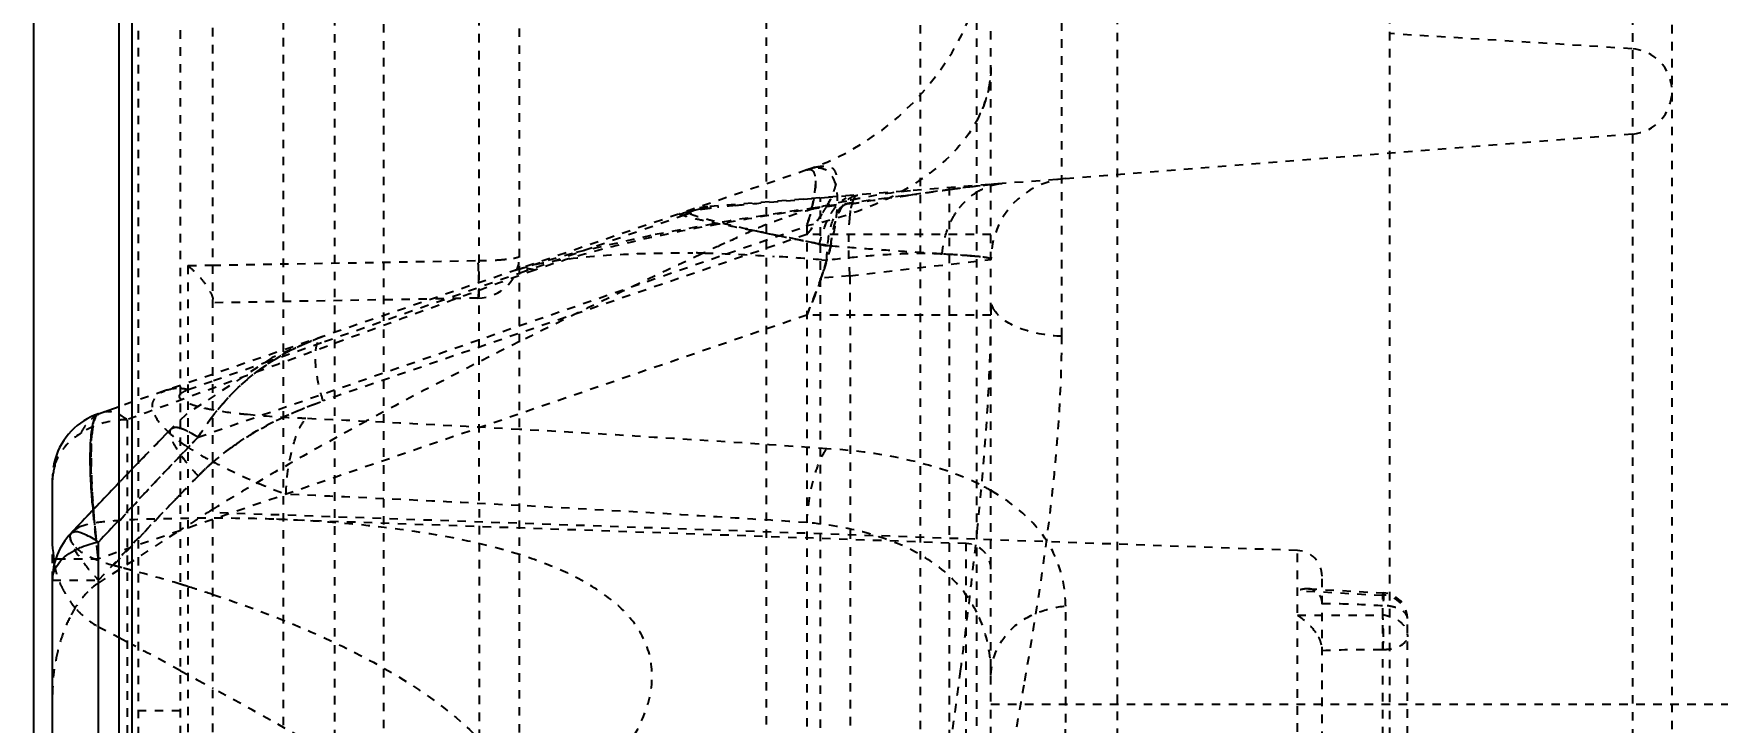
# Model space of a CAD drawing. Header units: millimetres. Extents: x 2748 to 3320, y 1427 to 1884.
# Drawn here: x 3198.16 to 3217.99, y 1715.57 to 1723.69 of the extents above; entities that cross this region are included whole.
import ezdxf

# ---------------------------------------------------------------- set-up
doc = ezdxf.new("R2010")
doc.units = ezdxf.units.MM
doc.linetypes.add('HIDDEN', pattern=[0.2, 0.1, -0.1])
doc.layers.add('21', color=7, linetype='Continuous')
doc.styles.get("Standard").update_dxf_attribs({"font": 'arial.ttf'})
doc.dimstyles.get("Standard").update_dxf_attribs({"dimtxt": 0.18, "dimasz": 0.18, "dimexe": 0.18, "dimexo": 0.0625, "dimgap": 0.09, "dimtad": 0, "dimtih": 1, "dimtoh": 1, "dimzin": 0, "dimdsep": 46, "dimtxsty": 'Standard', "dimcen": 0.09, "dimadec": 0, "dimazin": 0, "dimtfac": 1, "dimtofl": 0, "dimtmove": 0, "dimatfit": 3, "dimfxl": 0, "dimtolj": 1, "dimtzin": 0, "dimarcsym": 0})

# ---------------------------------------------------------------- blocks, each defined once
blk = doc.blocks.new('*D73')
at = {"color": 4, "lineweight": -2, "transparency": 16777216}
for p, q in [((3198.159, 1671.534), (3198.159, 1846.419)), ((3206.159, 1846.419), (3218.266, 1846.419)), ((3268.164, 1846.419), (3243.652, 1846.419)), ((3276.164, 1820.676), (3276.164, 1846.419))]:
    blk.add_line(p, q, dxfattribs=at)
at = {"color": 4, "transparency": 16777216}
for points in [[(3206.159, 1847.752), (3206.159, 1845.085), (3198.159, 1846.419)], [(3268.164, 1847.752), (3268.164, 1845.085), (3276.164, 1846.419)]]:
    blk.add_solid(points, dxfattribs=at)
at = {"layer": 'Defpoints', "color": 0, "transparency": 16777216}
for p in [(3276.164, 1846.419), (3276.164, 1820.676), (3198.159, 1671.534)]:
    blk.add_point(p, dxfattribs=at)
at = {"color": 6, "transparency": 16777216, "insert": (3230.959, 1846.419), "char_height": 8, "attachment_point": 5}
blk.add_mtext('\\A1;78.01', dxfattribs=at)

msp = doc.modelspace()

# ---------------------------------------------------------------- linework, layer by layer
at = {"layer": '21', "color": 8, "linetype": 'HIDDEN'}
for p, q in [((3203.394, 1774.883), (3203.407, 1698.918)), ((3203.881, 1699.048), (3203.881, 1774.383)), ((3200.269, 1586.253), (3200.269, 1773.081)), ((3202.279, 1759.399), (3202.279, 1586.253)), ((3201.099, 1758.635), (3201.099, 1621.184)), ((3208.604, 1676.887), (3208.604, 1757.231)), ((3209.434, 1618.215), (3209.434, 1756.243)), ((3206.785, 1736.042), (3206.785, 1706.56)), ((3199.388, 1735.717), (3199.388, 1711.417)), ((3199.884, 1735.126), (3199.884, 1712.008)), ((3201.702, 1734.08), (3201.702, 1711.817)), ((3209.264, 1733.429), (3209.264, 1706.117)), ((3216.99, 1731.69), (3216.99, 1613.962)), ((3217.454, 1731.188), (3217.454, 1614.465)), ((3214.126, 1730.506), (3214.126, 1615.146)), ((3210.922, 1727.096), (3210.922, 1618.556)), ((3210.268, 1720.119), (3210.268, 1726.514)), ((3216.982, 1723.508), (3214.126, 1723.686)), ((3216.99, 1722.502), (3206.098, 1721.645)), ((3207.265, 1722.079), (3199.164, 1719.29)), ((3209.201, 1721.881), (3207.362, 1721.634)), ((3208.945, 1710.18), (3208.945, 1721.869)), ((3209.506, 1721.913), (3209.201, 1721.881)), ((3209.568, 1721.918), (3209.506, 1721.913)), ((3207.424, 1623.903), (3207.424, 1721.749)), ((3207.473, 1721.753), (3207.725, 1721.773)), ((3207.758, 1721.687), (3207.759, 1721.687)), ((3207.759, 1721.687), (3207.806, 1721.685)), ((3204.789, 1721.185), (3205.812, 1721.545)), ((3206.365, 1721.481), (3205.426, 1721.307)), ((3205.812, 1721.545), (3206.001, 1721.611)), ((3207.362, 1721.634), (3206.365, 1721.481)), ((3200.096, 1718.929), (3207.265, 1721.419)), ((3207.265, 1721.319), (3201.567, 1719.357)), ((3205.426, 1721.307), (3204.506, 1721.096)), ((3207.194, 1721.251), (3206.896, 1721.312)), ((3207.265, 1721.419), (3207.265, 1708.297)), ((3209.434, 1721.319), (3207.265, 1721.319)), ((3204.506, 1721.096), (3203.829, 1720.897)), ((3203.887, 1720.867), (3204.789, 1721.185)), ((3206.301, 1721.216), (3206.247, 1721.191)), ((3199.975, 1720.952), (3200.262, 1720.957)), ((3199.975, 1720.952), (3199.975, 1693.162)), ((3200.262, 1720.957), (3203.393, 1721.011)), ((3201.583, 1720.056), (3203.887, 1720.867)), ((3203.829, 1720.897), (3203.825, 1720.895)), ((3207.44, 1721.019), (3207.5, 1721.014)), ((3207.773, 1720.832), (3209.434, 1721.025)), ((3207.773, 1720.832), (3207.424, 1720.805)), ((3207.773, 1720.832), (3207.801, 1680.042)), ((3203.39, 1720.568), (3200.269, 1720.513)), ((3207.265, 1720.369), (3198.921, 1717.496)), ((3209.434, 1720.369), (3207.265, 1720.369)), ((3201.562, 1720.115), (3200.964, 1719.866)), ((3200.889, 1719.812), (3201.583, 1720.056)), ((3200.964, 1719.866), (3199.953, 1719.197)), ((3200.277, 1719.596), (3200.889, 1719.812)), ((3199.978, 1719.491), (3200.277, 1719.596)), ((3199.259, 1719.135), (3199.259, 1710.44)), ((3199.953, 1719.197), (3199.781, 1719.032)), ((3199.653, 1718.9), (3199.452, 1718.693)), ((3199.722, 1718.972), (3199.653, 1718.9)), ((3199.781, 1719.032), (3199.722, 1718.972)), ((3199.781, 1719.033), (3199.827, 1719.048)), ((3199.781, 1719.032), (3199.781, 1719.033)), ((3200.096, 1718.929), (3199.996, 1718.826)), ((3199.452, 1718.693), (3199.385, 1718.623)), ((3199.996, 1718.826), (3199.883, 1718.708)), ((3199.313, 1718.548), (3199.163, 1718.392)), ((3199.313, 1718.548), (3199.246, 1718.478)), ((3199.385, 1718.623), (3199.313, 1718.548)), ((3199.385, 1718.623), (3199.313, 1718.548)), ((3198.379, 1718.417), (3198.379, 1718.446)), ((3199.163, 1718.392), (3198.992, 1718.213)), ((3199.246, 1718.478), (3199.163, 1718.392)), ((3198.946, 1718.164), (3198.818, 1718.03)), ((3198.992, 1718.213), (3198.946, 1718.164)), ((3199.314, 1718.11), (3199.163, 1717.951)), ((3198.818, 1718.03), (3198.622, 1717.824)), ((3213.043, 1717.594), (3200.269, 1718.04)), ((3209.143, 1717.675), (3200.985, 1717.96)), ((3198.623, 1717.824), (3198.703, 1717.876)), ((3198.921, 1717.21), (3199.859, 1717.818)), ((3199.458, 1717.804), (3199.313, 1717.649)), ((3198.379, 1717.246), (3198.379, 1717.652)), ((3198.432, 1717.496), (3198.921, 1717.496)), ((3199.313, 1717.649), (3199.163, 1717.488)), ((3209.143, 1710.387), (3209.143, 1717.675)), ((3213.043, 1708.458), (3213.043, 1717.594)), ((3199.163, 1717.488), (3199.098, 1717.417)), ((3198.379, 1717.246), (3198.922, 1717.245)), ((3214.048, 1717.062), (3213.043, 1717.118)), ((3213.173, 1717.142), (3214.053, 1717.095)), ((3213.334, 1708.76), (3213.334, 1717.292)), ((3210.314, 1715.568), (3210.314, 1716.939)), ((3214.053, 1714.215), (3214.048, 1717.062)), ((3213.043, 1716.83), (3214.048, 1716.83)), ((3214.339, 1714.422), (3214.339, 1716.794)), ((3198.921, 1716.696), (3199.165, 1716.567)), ((3199.165, 1716.567), (3199.316, 1716.486)), ((3199.889, 1716.177), (3200.085, 1716.071)), ((3200.085, 1716.071), (3200.274, 1715.967)), ((3209.434, 1715.781), (3276.304, 1715.781)), ((3199.884, 1715.704), (3199.314, 1715.704))]:
    msp.add_line(p, q, dxfattribs=at)
at = {"layer": '21', "color": 7, "linetype": 'Continuous'}
for p, q in [((3199.314, 1735.757), (3199.314, 1711.377)), ((3199.164, 1712.15), (3199.164, 1735.717)), ((3198.921, 1719.206), (3199.164, 1719.29)), ((3198.379, 1717.652), (3198.379, 1718.417)), ((3198.699, 1717.905), (3198.599, 1717.799)), ((3198.646, 1717.815), (3198.599, 1717.799)), ((3198.921, 1712.05), (3198.921, 1717.694)), ((3198.389, 1717.496), (3198.432, 1717.496)), ((3198.379, 1710.204), (3198.379, 1717.246))]:
    msp.add_line(p, q, dxfattribs=at)
at = {"layer": '21', "color": 8, "linetype": 'HIDDEN'}
msp.add_lwpolyline([(3206.044, 1721.621), (3205.986, 1721.612), (3205.84, 1721.577), (3205.796, 1721.563)], dxfattribs=at)
for centre, radius, start, end in [((3206.218, 1725.12), 3.216, 289.0001, 0), ((3216.95, 1723.005), 0.504, 274.5, 86.4303), ((3212.094, 1698.974), 23.088, 97.5441, 97.8106), ((3210.937, 1707.798), 14.188, 96.7315, 97.5922), ((3210.353, 1712.776), 9.176, 95.706, 96.7482), ((3209.623, 1721.261), 0.659, 99.8725, 107.1276), ((3210.389, 1721.025), 0.955, 94.5, 180), ((3210.119, 1715.081), 6.86, 95.1289, 95.6772), ((3209.618, 1721.287), 0.633, 94.5156, 99.8554), ((3208.27, 1702.472), 19.278, 95.4829, 96.1227), ((3209.11, 1715.072), 6.782, 101.7307, 104.4014), ((3210.929, 1706.365), 15.677, 101.2351, 101.7686), ((3202.786, 1759.21), 37.86, 277.6205, 277.7361), ((3206.146, 1720.588), 1.036, 107.037, 111.3168), ((3206.173, 1720.693), 0.955, 94.5, 109), ((3208.733, 1716.483), 5.321, 105.169, 109.3227), ((3208.942, 1715.742), 6.091, 104.4377, 105.2407), ((3246.963, 1632.938), 97.192, 114.51716, 114.73154), ((3211.294, 1742.718), 21.853, 257.6809, 258.3904), ((3203.381, 1721.068), 0.5, 271, 0), ((3240.861, 1645.998), 82.777, 114.88992, 116.53608), ((3205.769, 1706.933), 14.169, 88.8137, 89.3869), ((3245.511, 1636.09), 93.723, 114.76739, 114.91953), ((3204.336, 1683.126), 38.02, 85.3184, 86.1656), ((3208.672, 1727.571), 6.488, 258.8976, 260.014), ((3203.178, 1722.299), 4.509, 342.3157, 345.6463), ((3208.183, 1708.274), 12.831, 85.562, 86.9798), ((3197.588, 1720.727), 5.813, 1.5675, 2.8006), ((3196.992, 1720.699), 6.41, 0.4072, 1.6753), ((3204.527, 1718.855), 2.157, 107.5135, 108.9915), ((3202.197, 1722.606), 5.537, 340.7935, 342.375), ((3202.501, 1722.507), 5.218, 341.0074, 343.3689), ((3209.082, 1719.169), 1.9, 83.1208, 84.1217), ((3201.044, 1723.012), 6.76, 336.9815, 340.761), ((3190.85, 1720.554), 18.585, 359.4369, 359.9912), ((3231.287, 1665.121), 61.392, 116.51538, 118.40759), ((3202.744, 1717.297), 3.111, 143.0583, 148.3623), ((3188.955, 1451.791), 267.646, 86.80301, 87.34218), ((3290.094, 1631.307), 125.905, 135.83308, 136.09208), ((3201.156, 1720.601), 2.143, 233.0977, 235.9181), ((3224.235, 1695.346), 33.748, 135.6675, 135.8926), ((3189.086, 1454.229), 265.205, 86.01832, 86.80194), ((3205.386, 1718.688), 6.551, 180.0368, 181.8134), ((3290.055, 1632.236), 124.933, 136.19964, 136.57849), ((3202.364, 1716.207), 3.207, 125.5285, 130.9619), ((3199.183, 1718.446), 0.804, 163.6982, 180), ((3202.051, 1716.563), 2.733, 133.0949, 135.6924), ((3202.157, 1716.45), 2.888, 131.0271, 133.0984), ((3206.943, 1718.733), 8.108, 181.7797, 184.1778), ((3267.683, 1652.658), 94.337, 135.76177, 136.79294), ((3225.331, 1693.764), 35.317, 135.6053, 136.0998), ((3208.099, 1715.943), 2.709, 60.2991, 63.8475), ((3207.895, 1718.797), 9.063, 184.1426, 184.5335), ((3236.728, 1682.949), 51.029, 136.3866, 136.9169), ((3224.717, 1694.356), 34.464, 136.1009, 136.3429), ((3213.728, 1696.369), 25.543, 121.6549, 121.8222), ((3189.385, 1445.727), 272.782, 86.95379, 87.53231), ((3189.381, 1445.657), 272.852, 86.2419, 86.95378), ((3210.116, 1718.979), 11.291, 184.5659, 185.8195), ((3212.698, 1698.018), 23.598, 121.8098, 122.9618), ((3215.056, 1719.484), 16.257, 185.823, 187.0249), ((3218.841, 1720.046), 20.082, 187.1285, 187.2945), ((3209.133, 1717.374), 0.301, 0, 88), ((3213.032, 1717.293), 0.301, 0, 88), ((3199.526, 1717.658), 1.149, 192.3715, 204.9483), ((3194.016, 1697.653), 20.407, 75.2925, 75.582), ((3194.148, 1698.153), 19.89, 74.9433, 75.2927), ((3194.539, 1699.584), 18.407, 73.1172, 74.9615), ((3194.893, 1700.772), 17.167, 72.7719, 73.0987), ((3195.153, 1701.604), 16.295, 71.6997, 72.7788), ((3214.037, 1716.794), 0.301, 359.9997, 86.9126), ((3148.79, 1622.126), 107.036, 61.48427, 61.83241), ((3075.348, 1733.689), 134.869, 352.32978, 352.53699), ((3153.7, 1630.988), 96.905, 58.80934, 61.27446)]:
    msp.add_arc(centre, radius, start, end, dxfattribs=at)
at = {"layer": '21', "color": 7, "linetype": 'Continuous'}
for centre, radius, start, end in [((3199.183, 1718.446), 0.804, 109, 163.6982), ((3290.208, 1631.198), 126.063, 136.23755, 136.54334), ((3209.624, 1719.044), 10.811, 184.8185, 185.1376), ((3289.712, 1632.562), 124.46, 136.67965, 136.84224), ((3199.183, 1717.246), 0.804, 136.6096, 180), ((3199.48, 1717.646), 1.101, 187.8454, 192.2989)]:
    msp.add_arc(centre, radius, start, end, dxfattribs=at)
at = {"layer": '21', "color": 8, "linetype": 'HIDDEN'}
for points, knots in [([(3209.434, 1723.287), (3209.434, 1723.086), (3209.315, 1722.64), (3208.831, 1722.08), (3208.118, 1721.656), (3207.559, 1721.482), (3207.265, 1721.419)], [0, 0, 0, 0, 0.197526, 0.43204, 0.706239, 1, 1, 1, 1]), ([(3209.269, 1722.662), (3209.296, 1722.713), (3209.389, 1722.909), (3209.434, 1723.128), (3209.434, 1723.287)], [0, 0, 0, 0, 0.266282, 1, 1, 1, 1]), ([(3207.265, 1721.319), (3207.306, 1721.37), (3207.386, 1721.475), (3207.495, 1721.64), (3207.57, 1721.784), (3207.609, 1721.901), (3207.624, 1721.991), (3207.599, 1722.097), (3207.486, 1722.128), (3207.379, 1722.114), (3207.304, 1722.093), (3207.265, 1722.079)], [0, 0, 0, 0, 0.163786, 0.329542, 0.493906, 0.569706, 0.635092, 0.727281, 0.805977, 0.897139, 1, 1, 1, 1]), ([(3207.265, 1720.369), (3207.362, 1720.597), (3207.49, 1720.942), (3207.601, 1721.395), (3207.634, 1721.686), (3207.617, 1721.911), (3207.535, 1722.067), (3207.396, 1722.115), (3207.309, 1722.094), (3207.265, 1722.079)], [0, 0, 0, 0, 0.366864, 0.540185, 0.688607, 0.798036, 0.871497, 0.931801, 1, 1, 1, 1]), ([(3207.265, 1722.079), (3207.279, 1722.084), (3207.309, 1722.09), (3207.349, 1722.062), (3207.366, 1722.008), (3207.371, 1721.934), (3207.363, 1721.836), (3207.333, 1721.66), (3207.295, 1721.52), (3207.265, 1721.419)], [0, 0, 0, 0, 0.060463, 0.112967, 0.181952, 0.280368, 0.41245, 0.577794, 1, 1, 1, 1]), ([(3207.265, 1721.419), (3207.295, 1721.52), (3207.333, 1721.66), (3207.363, 1721.836), (3207.371, 1721.934), (3207.366, 1722.008), (3207.349, 1722.062), (3207.309, 1722.09), (3207.279, 1722.084), (3207.265, 1722.079)], [0, 0, 0, 0, 0.422204, 0.587547, 0.719629, 0.818046, 0.887032, 0.939537, 1, 1, 1, 1]), ([(3207.806, 1721.685), (3207.148, 1721.597), (3206.178, 1721.449), (3204.93, 1721.174), (3204.34, 1721), (3204.061, 1720.899)], [0, 0, 0, 0, 0.519789, 0.767185, 1, 1, 1, 1]), ([(3206.428, 1721.662), (3206.51, 1721.67), (3206.858, 1721.703), (3207.207, 1721.732), (3207.473, 1721.753)], [0, 0, 0, 0, 0.236894, 1, 1, 1, 1]), ([(3207.412, 1721.194), (3207.439, 1721.318), (3207.497, 1721.491), (3207.621, 1721.672), (3207.693, 1721.734), (3207.729, 1721.75)], [0, 0, 0, 0, 0.581624, 0.818896, 1, 1, 1, 1]), ([(3207.547, 1721.181), (3207.554, 1721.258), (3207.58, 1721.403), (3207.649, 1721.624), (3207.774, 1721.777), (3207.866, 1721.784)], [0, 0, 0, 0, 0.3223, 0.611185, 1, 1, 1, 1]), ([(3207.647, 1721.584), (3207.653, 1721.597), (3207.676, 1721.642), (3207.705, 1721.685), (3207.731, 1721.712)], [0, 0, 0, 0, 0.275299, 1, 1, 1, 1]), ([(3207.651, 1721.622), (3207.658, 1721.631), (3207.688, 1721.661), (3207.728, 1721.682), (3207.758, 1721.686)], [0, 0, 0, 0, 0.281987, 1, 1, 1, 1]), ([(3207.773, 1720.832), (3207.764, 1720.948), (3207.754, 1721.171), (3207.762, 1721.466), (3207.789, 1721.665), (3207.826, 1721.761), (3207.853, 1721.783), (3207.864, 1721.784)], [0, 0, 0, 0, 0.355938, 0.68416, 0.905393, 0.965445, 1, 1, 1, 1]), ([(3207.77, 1721.501), (3207.772, 1721.522), (3207.78, 1721.594), (3207.792, 1721.665), (3207.809, 1721.713)], [0, 0, 0, 0, 0.304509, 1, 1, 1, 1]), ([(3207.809, 1721.713), (3207.812, 1721.723), (3207.823, 1721.75), (3207.845, 1721.782), (3207.864, 1721.784)], [0, 0, 0, 0, 0.365892, 1, 1, 1, 1]), ([(3208.465, 1721.778), (3208.419, 1721.771), (3208.224, 1721.743), (3208.03, 1721.715), (3207.882, 1721.695)], [0, 0, 0, 0, 0.240288, 1, 1, 1, 1]), ([(3208.956, 1721.848), (3208.918, 1721.842), (3208.754, 1721.819), (3208.59, 1721.796), (3208.465, 1721.778)], [0, 0, 0, 0, 0.237383, 1, 1, 1, 1]), ([(3209.064, 1721.634), (3209.077, 1721.651), (3209.132, 1721.715), (3209.196, 1721.771), (3209.249, 1721.806)], [0, 0, 0, 0, 0.255583, 1, 1, 1, 1]), ([(3205.766, 1721.563), (3205.753, 1721.559), (3205.866, 1721.528), (3205.925, 1721.511), (3206.129, 1721.466), (3206.336, 1721.427), (3206.582, 1721.377), (3206.937, 1721.304), (3207.212, 1721.247), (3207.399, 1721.208)], [0, 0, 0, 0, 0.02412, 0.100895, 0.212811, 0.34802, 0.497145, 0.656792, 1, 1, 1, 1]), ([(3205.842, 1721.578), (3205.856, 1721.582), (3205.908, 1721.597), (3205.961, 1721.607), (3206.001, 1721.612)], [0, 0, 0, 0, 0.259441, 1, 1, 1, 1]), ([(3207.547, 1721.181), (3207.348, 1721.22), (3207.056, 1721.278), (3206.679, 1721.357), (3206.461, 1721.405), (3206.299, 1721.443), (3206.189, 1721.47), (3206.089, 1721.496), (3206.002, 1721.521), (3205.932, 1721.543), (3205.886, 1721.56), (3205.862, 1721.574), (3205.851, 1721.581), (3205.851, 1721.593), (3205.858, 1721.595), (3205.862, 1721.596)], [0, 0, 0, 0, 0.344906, 0.505693, 0.655347, 0.724713, 0.789411, 0.848347, 0.900091, 0.942672, 0.973476, 0.983614, 0.990017, 0.993894, 1, 1, 1, 1]), ([(3206.01, 1721.615), (3206.012, 1721.616), (3206.024, 1721.618), (3206.035, 1721.619), (3206.044, 1721.621)], [0, 0, 0, 0, 0.196011, 1, 1, 1, 1]), ([(3206.044, 1721.621), (3206.056, 1721.622), (3206.113, 1721.629), (3206.17, 1721.636), (3206.214, 1721.641)], [0, 0, 0, 0, 0.22623, 1, 1, 1, 1]), ([(3207.5, 1721.014), (3207.501, 1721.135), (3207.52, 1721.344), (3207.59, 1721.555), (3207.651, 1721.622)], [0, 0, 0, 0, 0.574774, 1, 1, 1, 1]), ([(3207.547, 1721.181), (3207.55, 1721.219), (3207.568, 1721.356), (3207.603, 1721.493), (3207.647, 1721.584)], [0, 0, 0, 0, 0.268992, 1, 1, 1, 1]), ([(3208.859, 1721.087), (3208.862, 1721.123), (3208.88, 1721.263), (3208.925, 1721.4), (3208.973, 1721.493)], [0, 0, 0, 0, 0.254257, 1, 1, 1, 1]), ([(3203.809, 1721.039), (3203.827, 1721.042), (3203.849, 1721.047), (3203.881, 1721.06), (3203.881, 1721.068)], [0, 0, 0, 0, 0.706547, 1, 1, 1, 1]), ([(3204.269, 1721.004), (3204.527, 1721.048), (3205.079, 1721.093), (3205.631, 1721.104), (3205.921, 1721.101)], [0, 0, 0, 0, 0.474591, 1, 1, 1, 1]), ([(3206.062, 1721.099), (3206.129, 1721.098), (3206.402, 1721.09), (3206.674, 1721.074), (3206.879, 1721.061)], [0, 0, 0, 0, 0.245619, 1, 1, 1, 1]), ([(3207.547, 1721.181), (3207.53, 1721.117), (3207.452, 1720.841), (3207.351, 1720.572), (3207.265, 1720.369)], [0, 0, 0, 0, 0.231051, 1, 1, 1, 1]), ([(3208.859, 1721.087), (3208.768, 1721.094), (3208.568, 1721.096), (3208.248, 1721.085), (3207.886, 1721.057), (3207.633, 1721.028), (3207.5, 1721.014)], [0, 0, 0, 0, 0.202078, 0.438705, 0.706317, 1, 1, 1, 1]), ([(3209.434, 1721.025), (3209.434, 1721.029), (3209.42, 1721.037), (3209.396, 1721.043), (3209.353, 1721.05), (3209.267, 1721.06), (3209.118, 1721.072), (3208.897, 1721.087), (3208.622, 1721.103), (3208.299, 1721.124), (3207.935, 1721.152), (3207.68, 1721.171), (3207.547, 1721.181)], [0, 0, 0, 0, 0.006273, 0.02016, 0.042457, 0.073213, 0.159532, 0.277099, 0.423346, 0.594994, 0.788522, 1, 1, 1, 1]), ([(3207.773, 1720.832), (3207.771, 1720.862), (3207.763, 1720.982), (3207.758, 1721.102), (3207.758, 1721.193)], [0, 0, 0, 0, 0.244909, 1, 1, 1, 1]), ([(3209.279, 1721.058), (3209.271, 1721.058), (3209.237, 1721.062), (3209.203, 1721.064), (3209.176, 1721.066)], [0, 0, 0, 0, 0.227219, 1, 1, 1, 1]), ([(3204.061, 1720.899), (3203.69, 1720.765), (3202.721, 1720.407), (3201.12, 1719.82), (3199.89, 1719.366), (3199.259, 1719.135)], [0, 0, 0, 0, 0.23122, 0.605884, 1, 1, 1, 1]), ([(3199.975, 1720.952), (3200.009, 1720.922), (3200.078, 1720.86), (3200.167, 1720.757), (3200.229, 1720.654), (3200.269, 1720.584), (3200.269, 1720.552)], [0, 0, 0, 0, 0.271644, 0.548719, 0.808629, 1, 1, 1, 1]), ([(3203.394, 1721.012), (3203.416, 1721.012), (3203.494, 1721.013), (3203.571, 1721.015), (3203.627, 1721.019)], [0, 0, 0, 0, 0.281339, 1, 1, 1, 1]), ([(3203.627, 1721.019), (3203.645, 1721.02), (3203.706, 1721.025), (3203.767, 1721.031), (3203.809, 1721.039)], [0, 0, 0, 0, 0.300431, 1, 1, 1, 1]), ([(3204.061, 1720.899), (3204.041, 1720.904), (3203.965, 1720.92), (3203.884, 1720.914), (3203.83, 1720.896)], [0, 0, 0, 0, 0.264741, 1, 1, 1, 1]), ([(3203.878, 1720.912), (3203.909, 1720.922), (3204.037, 1720.959), (3204.169, 1720.987), (3204.269, 1721.004)], [0, 0, 0, 0, 0.242335, 1, 1, 1, 1]), ([(3209.434, 1721.025), (3209.434, 1721.029), (3209.417, 1721.037), (3209.39, 1721.044), (3209.34, 1721.052), (3209.302, 1721.055), (3209.279, 1721.058)], [0, 0, 0, 0, 0.08092, 0.271042, 0.577472, 1, 1, 1, 1]), ([(3209.434, 1721.025), (3209.434, 1721.028), (3209.42, 1721.035), (3209.399, 1721.041), (3209.359, 1721.049), (3209.328, 1721.053), (3209.31, 1721.055)], [0, 0, 0, 0, 0.080495, 0.271206, 0.577808, 1, 1, 1, 1]), ([(3203.394, 1720.568), (3203.395, 1720.568), (3203.396, 1720.574), (3203.399, 1720.588), (3203.4, 1720.624), (3203.402, 1720.678), (3203.402, 1720.721), (3203.402, 1720.745)], [0, 0, 0, 0, 0.021071, 0.075406, 0.278809, 0.593552, 1, 1, 1, 1]), ([(3207.265, 1720.369), (3207.281, 1720.406), (3207.341, 1720.551), (3207.397, 1720.699), (3207.435, 1720.809)], [0, 0, 0, 0, 0.25642, 1, 1, 1, 1]), ([(3209.488, 1720.407), (3209.48, 1720.418), (3209.451, 1720.461), (3209.434, 1720.513), (3209.434, 1720.551)], [0, 0, 0, 0, 0.279166, 1, 1, 1, 1]), ([(3209.271, 1717.815), (3209.294, 1718.03), (3209.376, 1718.88), (3209.427, 1719.734), (3209.433, 1720.371)], [0, 0, 0, 0, 0.254083, 1, 1, 1, 1]), ([(3210.268, 1720.119), (3210.108, 1720.125), (3209.83, 1720.168), (3209.562, 1720.308), (3209.488, 1720.407)], [0, 0, 0, 0, 0.565165, 1, 1, 1, 1]), ([(3200.096, 1718.929), (3200.266, 1719.208), (3200.695, 1719.701), (3201.268, 1720.014), (3201.562, 1720.115)], [0, 0, 0, 0, 0.512207, 1, 1, 1, 1]), ([(3200.258, 1719.167), (3200.424, 1719.388), (3200.818, 1719.776), (3201.31, 1720.028), (3201.562, 1720.115)], [0, 0, 0, 0, 0.508461, 1, 1, 1, 1]), ([(3201.567, 1719.357), (3201.538, 1719.454), (3201.494, 1719.631), (3201.472, 1719.842), (3201.483, 1719.975), (3201.502, 1720.055), (3201.537, 1720.107), (3201.567, 1720.117)], [0, 0, 0, 0, 0.381423, 0.685119, 0.79552, 0.878989, 1, 1, 1, 1]), ([(3209.832, 1716.053), (3209.951, 1716.739), (3210.164, 1718.086), (3210.268, 1719.451), (3210.268, 1720.119)], [0, 0, 0, 0, 0.510027, 1, 1, 1, 1]), ([(3199.742, 1719.489), (3199.69, 1719.471), (3199.618, 1719.436), (3199.559, 1719.355), (3199.544, 1719.261), (3199.607, 1719.132), (3199.684, 1719.048), (3199.731, 1719.003)], [0, 0, 0, 0, 0.25866, 0.362034, 0.460118, 0.691963, 1, 1, 1, 1]), ([(3199.879, 1719.429), (3199.886, 1719.443), (3199.921, 1719.467), (3199.956, 1719.483), (3199.978, 1719.491)], [0, 0, 0, 0, 0.409784, 1, 1, 1, 1]), ([(3200.091, 1719.29), (3200.062, 1719.298), (3200.009, 1719.315), (3199.946, 1719.341), (3199.907, 1719.366), (3199.885, 1719.384), (3199.872, 1719.406), (3199.875, 1719.422), (3199.879, 1719.429)], [0, 0, 0, 0, 0.328507, 0.612391, 0.733021, 0.836604, 0.920606, 1, 1, 1, 1]), ([(3200.267, 1719.25), (3200.251, 1719.253), (3200.192, 1719.264), (3200.134, 1719.278), (3200.091, 1719.29)], [0, 0, 0, 0, 0.261118, 1, 1, 1, 1]), ([(3200.096, 1718.472), (3200.3, 1718.676), (3200.762, 1719.035), (3201.297, 1719.26), (3201.567, 1719.357)], [0, 0, 0, 0, 0.502502, 1, 1, 1, 1]), ([(3200.5, 1718.816), (3200.582, 1718.875), (3200.917, 1719.093), (3201.285, 1719.259), (3201.567, 1719.357)], [0, 0, 0, 0, 0.251576, 1, 1, 1, 1]), ([(3198.722, 1718.983), (3198.735, 1719.012), (3198.795, 1719.114), (3198.893, 1719.197), (3198.975, 1719.225)], [0, 0, 0, 0, 0.270222, 1, 1, 1, 1]), ([(3199.259, 1719.135), (3199.21, 1719.135), (3199.023, 1719.121), (3198.839, 1719.057), (3198.722, 1718.983)], [0, 0, 0, 0, 0.25901, 1, 1, 1, 1]), ([(3198.921, 1719.206), (3198.903, 1719.2), (3198.871, 1719.145), (3198.846, 1719.04), (3198.828, 1718.878), (3198.821, 1718.572), (3198.85, 1718.103), (3198.894, 1717.709), (3198.921, 1717.496)], [0, 0, 0, 0, 0.034278, 0.097182, 0.19101, 0.313426, 0.628311, 1, 1, 1, 1]), ([(3198.921, 1717.496), (3198.895, 1717.709), (3198.853, 1718.105), (3198.832, 1718.574), (3198.837, 1718.88), (3198.851, 1719.042), (3198.873, 1719.145), (3198.903, 1719.2), (3198.921, 1719.206)], [0, 0, 0, 0, 0.372892, 0.689355, 0.811607, 0.904654, 0.966686, 1, 1, 1, 1]), ([(3198.921, 1719.206), (3198.903, 1719.2), (3198.872, 1719.143), (3198.862, 1719.091), (3198.856, 1719.055)], [0, 0, 0, 0, 0.348382, 1, 1, 1, 1]), ([(3198.975, 1719.225), (3198.995, 1719.232), (3199.099, 1719.245), (3199.195, 1719.184), (3199.259, 1719.135)], [0, 0, 0, 0, 0.20577, 1, 1, 1, 1]), ([(3200.679, 1719.195), (3200.643, 1719.198), (3200.505, 1719.212), (3200.367, 1719.231), (3200.267, 1719.25)], [0, 0, 0, 0, 0.259964, 1, 1, 1, 1]), ([(3202.08, 1719.12), (3201.634, 1718.879), (3201.044, 1718.549), (3200.466, 1718.2), (3200.323, 1718.112)], [0, 0, 0, 0, 0.750738, 1, 1, 1, 1]), ([(3201.366, 1719.149), (3201.308, 1719.152), (3201.078, 1719.163), (3200.849, 1719.178), (3200.679, 1719.195)], [0, 0, 0, 0, 0.254168, 1, 1, 1, 1]), ([(3201.13, 1718.256), (3201.137, 1718.439), (3201.169, 1718.698), (3201.265, 1718.995), (3201.33, 1719.109), (3201.366, 1719.149)], [0, 0, 0, 0, 0.586382, 0.827909, 1, 1, 1, 1]), ([(3198.722, 1718.983), (3198.622, 1718.919), (3198.453, 1718.768), (3198.379, 1718.547), (3198.379, 1718.446)], [0, 0, 0, 0, 0.538338, 1, 1, 1, 1]), ([(3198.856, 1719.055), (3198.852, 1719.03), (3198.837, 1718.907), (3198.835, 1718.783), (3198.835, 1718.684)], [0, 0, 0, 0, 0.199211, 1, 1, 1, 1]), ([(3199.731, 1719.003), (3199.741, 1718.993), (3199.786, 1718.953), (3199.833, 1718.915), (3199.869, 1718.887)], [0, 0, 0, 0, 0.238234, 1, 1, 1, 1]), ([(3200.096, 1718.472), (3200.036, 1718.537), (3199.934, 1718.657), (3199.831, 1718.807), (3199.783, 1718.908), (3199.764, 1718.968), (3199.765, 1719.016), (3199.78, 1719.032)], [0, 0, 0, 0, 0.399161, 0.708696, 0.81867, 0.899514, 1, 1, 1, 1]), ([(3199.827, 1719.048), (3199.865, 1719.048), (3199.961, 1719.012), (3200.045, 1718.962), (3200.096, 1718.929)], [0, 0, 0, 0, 0.387152, 1, 1, 1, 1]), ([(3199.827, 1719.048), (3199.831, 1719.048), (3199.85, 1719.047), (3199.868, 1719.043), (3199.882, 1719.039)], [0, 0, 0, 0, 0.216238, 1, 1, 1, 1]), ([(3199.882, 1719.039), (3199.89, 1719.036), (3199.926, 1719.024), (3199.961, 1719.008), (3199.987, 1718.994)], [0, 0, 0, 0, 0.215162, 1, 1, 1, 1]), ([(3199.987, 1718.994), (3199.996, 1718.989), (3200.033, 1718.969), (3200.068, 1718.947), (3200.096, 1718.929)], [0, 0, 0, 0, 0.231789, 1, 1, 1, 1]), ([(3198.852, 1718.136), (3198.848, 1718.186), (3198.834, 1718.367), (3198.825, 1718.549), (3198.825, 1718.681)], [0, 0, 0, 0, 0.272966, 1, 1, 1, 1]), ([(3199.176, 1717.95), (3199.31, 1718.1), (3199.585, 1718.396), (3199.862, 1718.689), (3200.003, 1718.834)], [0, 0, 0, 0, 0.499498, 1, 1, 1, 1]), ([(3200.096, 1718.472), (3200.074, 1718.495), (3199.997, 1718.582), (3199.924, 1718.673), (3199.877, 1718.743)], [0, 0, 0, 0, 0.271135, 1, 1, 1, 1]), ([(3199.955, 1718.826), (3199.978, 1718.81), (3200.077, 1718.746), (3200.179, 1718.688), (3200.258, 1718.646)], [0, 0, 0, 0, 0.239715, 1, 1, 1, 1]), ([(3207.265, 1717.923), (3207.275, 1718.093), (3207.309, 1718.34), (3207.404, 1718.629), (3207.465, 1718.748), (3207.501, 1718.793)], [0, 0, 0, 0, 0.563145, 0.810467, 1, 1, 1, 1]), ([(3209.293, 1718.375), (3209.04, 1718.499), (3208.448, 1718.692), (3207.835, 1718.774), (3207.501, 1718.793)], [0, 0, 0, 0, 0.458122, 1, 1, 1, 1]), ([(3200.258, 1718.646), (3200.325, 1718.61), (3200.61, 1718.467), (3200.904, 1718.343), (3201.13, 1718.256)], [0, 0, 0, 0, 0.238822, 1, 1, 1, 1]), ([(3210.314, 1716.939), (3210.312, 1717.071), (3210.277, 1717.335), (3210.049, 1717.857), (3209.7, 1718.148), (3209.441, 1718.296)], [0, 0, 0, 0, 0.234436, 0.469456, 1, 1, 1, 1]), ([(3198.703, 1717.876), (3198.768, 1717.904), (3198.929, 1717.935), (3199.089, 1717.946), (3199.179, 1717.95)], [0, 0, 0, 0, 0.439848, 1, 1, 1, 1]), ([(3198.914, 1717.553), (3198.909, 1717.598), (3198.887, 1717.772), (3198.869, 1717.946), (3198.857, 1718.076)], [0, 0, 0, 0, 0.25508, 1, 1, 1, 1]), ([(3198.914, 1717.553), (3198.909, 1717.598), (3198.887, 1717.772), (3198.869, 1717.946), (3198.857, 1718.076)], [0, 0, 0, 0, 0.25508, 1, 1, 1, 1]), ([(3200.986, 1717.963), (3200.836, 1717.968), (3200.233, 1717.981), (3199.629, 1717.969), (3199.176, 1717.95)], [0, 0, 0, 0, 0.248141, 1, 1, 1, 1]), ([(3203.882, 1717.545), (3203.423, 1717.69), (3202.457, 1717.871), (3201.482, 1717.946), (3200.986, 1717.963)], [0, 0, 0, 0, 0.491961, 1, 1, 1, 1]), ([(3209.266, 1716.866), (3209.193, 1717.01), (3208.987, 1717.291), (3208.531, 1717.611), (3207.942, 1717.829), (3207.501, 1717.902), (3207.265, 1717.923)], [0, 0, 0, 0, 0.205697, 0.434441, 0.699036, 1, 1, 1, 1]), ([(3198.599, 1717.799), (3198.582, 1717.781), (3198.585, 1717.726), (3198.61, 1717.661), (3198.664, 1717.56), (3198.767, 1717.418), (3198.866, 1717.305), (3198.923, 1717.245)], [0, 0, 0, 0, 0.113233, 0.205328, 0.323087, 0.627922, 1, 1, 1, 1]), ([(3198.63, 1717.659), (3198.622, 1717.669), (3198.597, 1717.704), (3198.587, 1717.753), (3198.597, 1717.782)], [0, 0, 0, 0, 0.297881, 1, 1, 1, 1]), ([(3209.075, 1716.172), (3209.093, 1716.31), (3209.163, 1716.857), (3209.228, 1717.404), (3209.271, 1717.815)], [0, 0, 0, 0, 0.25192, 1, 1, 1, 1]), ([(3199.103, 1717.416), (3199.004, 1717.44), (3198.834, 1717.498), (3198.677, 1717.598), (3198.63, 1717.659)], [0, 0, 0, 0, 0.570979, 1, 1, 1, 1]), ([(3204.599, 1714.637), (3204.737, 1714.768), (3204.996, 1715.04), (3205.303, 1715.497), (3205.475, 1715.995), (3205.411, 1716.493), (3205.139, 1716.884), (3204.765, 1717.168), (3204.34, 1717.385), (3204.037, 1717.496), (3203.882, 1717.545)], [0, 0, 0, 0, 0.142592, 0.28137, 0.410621, 0.528949, 0.64263, 0.758571, 0.877791, 1, 1, 1, 1]), ([(3198.485, 1717.173), (3198.496, 1717.149), (3198.546, 1717.05), (3198.61, 1716.959), (3198.666, 1716.898)], [0, 0, 0, 0, 0.242821, 1, 1, 1, 1]), ([(3213.173, 1717.142), (3213.141, 1717.144), (3213.095, 1717.137), (3213.053, 1717.122), (3213.043, 1717.118)], [0, 0, 0, 0, 0.737251, 1, 1, 1, 1]), ([(3213.334, 1716.971), (3213.334, 1717.002), (3213.321, 1717.061), (3213.279, 1717.104), (3213.256, 1717.118)], [0, 0, 0, 0, 0.544761, 1, 1, 1, 1]), ([(3214.048, 1717.062), (3214.049, 1717.07), (3214.052, 1717.077), (3214.051, 1717.095), (3214.053, 1717.095)], [0, 0, 0, 0, 0.742356, 1, 1, 1, 1]), ([(3214.053, 1717.095), (3214.057, 1717.095), (3214.053, 1717.074), (3214.058, 1717.051), (3214.054, 1717.001), (3214.054, 1716.965), (3214.053, 1716.945)], [0, 0, 0, 0, 0.069992, 0.269784, 0.587234, 1, 1, 1, 1]), ([(3198.666, 1716.898), (3198.684, 1716.878), (3198.76, 1716.8), (3198.849, 1716.735), (3198.921, 1716.696)], [0, 0, 0, 0, 0.242659, 1, 1, 1, 1]), ([(3200.27, 1717.075), (3200.962, 1716.846), (3201.991, 1716.431), (3203.216, 1715.617), (3203.724, 1715.043), (3203.882, 1714.707)], [0, 0, 0, 0, 0.496287, 0.746775, 1, 1, 1, 1]), ([(3209.434, 1716.124), (3209.434, 1716.327), (3209.595, 1716.656), (3209.974, 1716.876), (3210.201, 1716.931), (3210.314, 1716.939)], [0, 0, 0, 0, 0.470402, 0.737482, 1, 1, 1, 1]), ([(3214.339, 1716.794), (3214.339, 1716.83), (3214.326, 1716.885), (3214.287, 1716.948), (3214.244, 1716.985), (3214.198, 1717.021), (3214.137, 1717.063), (3214.066, 1717.077), (3214.037, 1717.055)], [0, 0, 0, 0, 0.242207, 0.365125, 0.487098, 0.618912, 0.756482, 1, 1, 1, 1]), ([(3214.197, 1716.922), (3214.186, 1716.925), (3214.139, 1716.938), (3214.09, 1716.944), (3214.053, 1716.945)], [0, 0, 0, 0, 0.23882, 1, 1, 1, 1]), ([(3214.339, 1716.794), (3214.339, 1716.807), (3214.319, 1716.873), (3214.248, 1716.906), (3214.197, 1716.922)], [0, 0, 0, 0, 0.19538, 1, 1, 1, 1]), ([(3209.434, 1716.124), (3209.434, 1716.189), (3209.422, 1716.443), (3209.352, 1716.696), (3209.266, 1716.866)], [0, 0, 0, 0, 0.254685, 1, 1, 1, 1]), ([(3213.043, 1716.83), (3213.091, 1716.802), (3213.184, 1716.726), (3213.259, 1716.633), (3213.289, 1716.578)], [0, 0, 0, 0, 0.47319, 1, 1, 1, 1]), ([(3214.037, 1716.839), (3214.057, 1716.839), (3214.095, 1716.827), (3214.15, 1716.812), (3214.204, 1716.792), (3214.264, 1716.749), (3214.322, 1716.681), (3214.339, 1716.611), (3214.339, 1716.578)], [0, 0, 0, 0, 0.134765, 0.269171, 0.399519, 0.5279, 0.769781, 1, 1, 1, 1]), ([(3214.056, 1716.578), (3214.056, 1716.602), (3214.055, 1716.687), (3214.053, 1716.771), (3214.048, 1716.83)], [0, 0, 0, 0, 0.293265, 1, 1, 1, 1]), ([(3213.289, 1716.578), (3213.304, 1716.553), (3213.318, 1716.498), (3213.334, 1716.443), (3213.334, 1716.416)], [0, 0, 0, 0, 0.521837, 1, 1, 1, 1]), ([(3214.053, 1716.427), (3214.053, 1716.439), (3214.055, 1716.489), (3214.056, 1716.539), (3214.056, 1716.578)], [0, 0, 0, 0, 0.234746, 1, 1, 1, 1]), ([(3214.053, 1716.427), (3214.09, 1716.428), (3214.161, 1716.437), (3214.266, 1716.469), (3214.339, 1716.533), (3214.339, 1716.578)], [0, 0, 0, 0, 0.324747, 0.612153, 1, 1, 1, 1]), ([(3209.596, 1714.73), (3209.616, 1714.841), (3209.696, 1715.282), (3209.775, 1715.723), (3209.832, 1716.053)], [0, 0, 0, 0, 0.251597, 1, 1, 1, 1]), ([(3208.821, 1714.299), (3208.837, 1714.415), (3208.9, 1714.878), (3208.964, 1715.341), (3209.011, 1715.688)], [0, 0, 0, 0, 0.251285, 1, 1, 1, 1]), ([(3210.052, 1714.428), (3210.093, 1714.523), (3210.236, 1714.888), (3210.314, 1715.281), (3210.314, 1715.568)], [0, 0, 0, 0, 0.265848, 1, 1, 1, 1])]:
    msp.add_open_spline(points, degree=3, knots=knots, dxfattribs=at)
for points in [[(3207.369, 1722.109), (3207.334, 1722.101), (3207.299, 1722.091), (3207.265, 1722.079)], [(3207.457, 1722.121), (3207.427, 1722.12), (3207.398, 1722.115), (3207.369, 1722.109)], [(3209.249, 1721.806), (3209.304, 1721.842), (3209.365, 1721.872), (3209.429, 1721.891)], [(3207.501, 1721.652), (3207.522, 1721.687), (3207.542, 1721.723), (3207.56, 1721.76)], [(3208.487, 1721.833), (3208.281, 1721.817), (3208.077, 1721.781), (3207.875, 1721.741)], [(3206.973, 1721.504), (3206.857, 1721.464), (3206.743, 1721.419), (3206.631, 1721.368)], [(3207.265, 1721.319), (3207.332, 1721.402), (3207.396, 1721.487), (3207.454, 1721.577)], [(3207.454, 1721.577), (3207.47, 1721.601), (3207.486, 1721.626), (3207.501, 1721.652)], [(3208.973, 1721.493), (3208.999, 1721.543), (3209.03, 1721.59), (3209.064, 1721.634)], [(3207.422, 1721.205), (3207.346, 1721.219), (3207.27, 1721.235), (3207.194, 1721.251)], [(3207.399, 1721.208), (3207.447, 1721.195), (3207.497, 1721.187), (3207.546, 1721.178)], [(3199.742, 1719.489), (3199.791, 1719.506), (3199.844, 1719.511), (3199.896, 1719.506)], [(3199.896, 1719.506), (3199.924, 1719.504), (3199.951, 1719.499), (3199.978, 1719.491)], [(3198.597, 1717.782), (3198.602, 1717.798), (3198.611, 1717.812), (3198.623, 1717.824)], [(3198.796, 1717.107), (3198.74, 1717.051), (3198.691, 1716.988), (3198.649, 1716.921)], [(3198.921, 1717.21), (3198.876, 1717.181), (3198.834, 1717.146), (3198.796, 1717.107)], [(3213.256, 1717.118), (3213.232, 1717.133), (3213.203, 1717.141), (3213.175, 1717.142)], [(3198.649, 1716.921), (3198.626, 1716.883), (3198.604, 1716.845), (3198.585, 1716.806)], [(3213.334, 1716.971), (3213.404, 1716.971), (3213.475, 1716.969), (3213.545, 1716.968)], [(3213.545, 1716.968), (3213.715, 1716.963), (3213.884, 1716.956), (3214.053, 1716.945)], [(3198.585, 1716.806), (3198.553, 1716.743), (3198.526, 1716.679), (3198.503, 1716.613)], [(3198.503, 1716.613), (3198.477, 1716.541), (3198.456, 1716.467), (3198.438, 1716.392)], [(3198.438, 1716.392), (3198.398, 1716.22), (3198.379, 1716.042), (3198.379, 1715.865)], [(3213.334, 1716.416), (3213.573, 1716.427), (3213.813, 1716.431), (3214.053, 1716.427)]]:
    msp.add_open_spline(points, degree=3, dxfattribs=at)
at = {"layer": '21', "color": 7, "linetype": 'Continuous'}
for points, knots in [([(3198.852, 1719.055), (3198.858, 1719.091), (3198.87, 1719.144), (3198.903, 1719.2), (3198.921, 1719.206)], [0, 0, 0, 0, 0.647405, 1, 1, 1, 1]), ([(3198.825, 1718.681), (3198.825, 1718.718), (3198.827, 1718.844), (3198.835, 1718.969), (3198.852, 1719.055)], [0, 0, 0, 0, 0.298602, 1, 1, 1, 1]), ([(3198.852, 1718.136), (3198.848, 1718.186), (3198.834, 1718.367), (3198.825, 1718.549), (3198.825, 1718.681)], [0, 0, 0, 0, 0.272966, 1, 1, 1, 1]), ([(3198.422, 1718.669), (3198.414, 1718.65), (3198.41, 1718.609), (3198.398, 1718.548), (3198.383, 1718.488), (3198.381, 1718.447), (3198.379, 1718.426)], [0, 0, 0, 0, 0.249321, 0.49945, 0.749585, 1, 1, 1, 1]), ([(3198.921, 1717.694), (3198.87, 1717.728), (3198.783, 1717.778), (3198.685, 1717.815), (3198.646, 1717.815)], [0, 0, 0, 0, 0.60796, 1, 1, 1, 1]), ([(3198.663, 1717.607), (3198.683, 1717.617), (3198.766, 1717.654), (3198.854, 1717.68), (3198.921, 1717.694)], [0, 0, 0, 0, 0.238826, 1, 1, 1, 1]), ([(3198.379, 1717.246), (3198.379, 1717.317), (3198.448, 1717.476), (3198.584, 1717.568), (3198.663, 1717.607)], [0, 0, 0, 0, 0.444923, 1, 1, 1, 1])]:
    msp.add_open_spline(points, degree=3, knots=knots, dxfattribs=at)
for points in [[(3198.379, 1717.64), (3198.381, 1717.609), (3198.388, 1717.579), (3198.39, 1717.548)], [(3198.39, 1717.548), (3198.392, 1717.53), (3198.391, 1717.513), (3198.395, 1717.496)]]:
    msp.add_open_spline(points, degree=3, dxfattribs=at)

# ---------------------------------------------------------------- dimensions: what is measured, and where the dimension line sits
dim = msp.add_linear_dim(base=(3276.163623827, 1846.41879723), p1=(3198.158623827, 1671.533900922), p2=(3276.163623827, 1820.675749613), dimstyle='Standard', override={"dimtxt": 8, "dimasz": 8, "dimexe": 0, "dimexo": 0, "dimgap": 0, "dimtih": 0, "dimtoh": 0, "dimzin": 0, "dimcen": 0, "dimclrd": 4, "dimclre": 4, "dimclrt": 6, "dimadec": 2, "dimtp": 0, "dimtm": 0, "dimtzin": 0})
dim.commit()
dim.dimension.update_dxf_attribs({"geometry": '*D73', "text_midpoint": (3230.958654944, 1846.41879723), "dimtype": 160})

doc.saveas('drawing.dxf')
